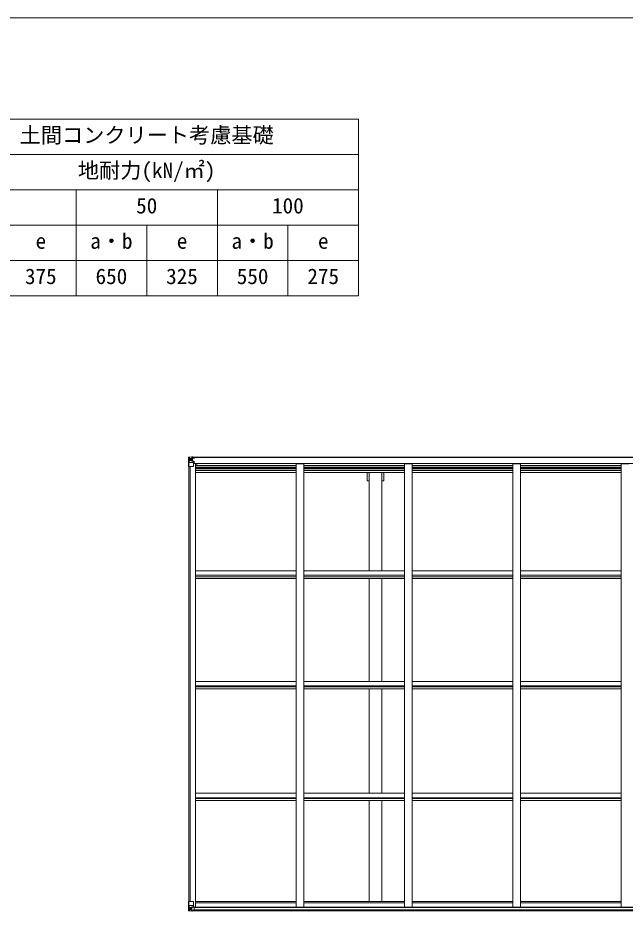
# Model space of a CAD drawing. Units: millimetres at full size, with parts at other scales. Extents: x -9783 to 9892, y -6828 to 6752.
# Drawn here: x -4492 to -478, y 849 to 6752 of the extents above; entities that cross this region are included whole.
import ezdxf
from ezdxf.enums import TextEntityAlignment as Align

# ---------------------------------------------------------------- set-up
doc = ezdxf.new("R2010")
doc.units = ezdxf.units.MM
doc.header["$LTSCALE"] = 35
for name, color, linetype, lineweight in [('0-1_本体', 4, 'Continuous', 9), ('0-2_部品', 7, 'Continuous', 9), ('1-0_FRAME', 7, 'Continuous', 18), ('F-0_240', 7, 'Continuous', 9)]:
    doc.layers.add(name, color=color, linetype=linetype, lineweight=lineweight)
doc.styles.add('ＭＳ ゴシック', font='')
doc.styles.get('ＭＳ ゴシック').set_extended_font_data('MS Gothic')

msp = doc.modelspace()

# ---------------------------------------------------------------- linework, layer by layer
at = {"layer": '0-1_本体'}
for p, q in [((-3340.88, 3847.99), (2379.12, 3847.99)), ((-3340.88, 3845.93), (2379.12, 3845.93)), ((-3362.38, 912.13), (-3362.38, 3787.23)), ((-3353.38, 912.13), (-3353.38, 3787.23)), ((-3352.68, 912.13), (-3352.68, 3787.23)), ((-3330.38, 3806.31), (-3317.38, 3806.31)), ((-3317.38, 875.78), (-3317.38, 3806.31)), ((-3317.38, 3792.66), (-2651.38, 3792.66)), ((-3317.38, 3783.29), (-2651.38, 3783.29)), ((-3309.88, 3807.73), (2353.12, 3807.73)), ((-3309.88, 3792.66), (-3309.88, 3807.73)), ((-2651.38, 3805.69), (-2601.38, 3805.69)), ((-2651.38, 875.78), (-2651.38, 3805.69)), ((-2601.38, 875.78), (-2601.38, 3805.69)), ((-2601.38, 3792.66), (-1935.38, 3792.66)), ((-2601.38, 3783.29), (-1935.38, 3783.29)), ((-1935.38, 3805.69), (-1885.38, 3805.69)), ((-1935.38, 875.78), (-1935.38, 3805.69)), ((-1885.38, 875.78), (-1885.38, 3805.69)), ((-1885.38, 3792.66), (-1219.38, 3792.66)), ((-1885.38, 3783.29), (-1219.38, 3783.29)), ((-1219.38, 3805.69), (-1169.38, 3805.69)), ((-1219.38, 875.78), (-1219.38, 3805.69)), ((-1169.38, 875.78), (-1169.38, 3805.69)), ((-1169.38, 3792.66), (-503.38, 3792.66)), ((-1169.38, 3783.29), (-503.38, 3783.29)), ((-503.38, 3805.69), (-453.38, 3805.69)), ((-503.38, 875.78), (-503.38, 3805.69)), ((-3317.38, 3776.21), (-2651.38, 3776.21)), ((-3317.38, 3772.43), (-2651.38, 3772.43)), ((-3317.38, 3761.09), (-2651.38, 3761.09)), ((-3317.38, 3748.26), (-2651.38, 3748.26)), ((-2601.38, 3776.21), (-1935.38, 3776.21)), ((-2601.38, 3772.43), (-1935.38, 3772.43)), ((-2601.38, 3761.09), (-1935.38, 3761.09)), ((-2601.38, 3748.26), (-1935.38, 3748.26)), ((-2183.38, 3691.99), (-2183.38, 3748.26)), ((-2170.88, 3097.5), (-2170.88, 3748.26)), ((-2085.88, 3097.5), (-2085.88, 3748.26)), ((-1885.38, 3776.21), (-1219.38, 3776.21)), ((-1885.38, 3772.43), (-1219.38, 3772.43)), ((-1885.38, 3761.09), (-1219.38, 3761.09)), ((-1885.38, 3748.26), (-1219.38, 3748.26)), ((-1169.38, 3776.21), (-503.38, 3776.21)), ((-1169.38, 3772.43), (-503.38, 3772.43)), ((-1169.38, 3761.09), (-503.38, 3761.09)), ((-1169.38, 3748.26), (-503.38, 3748.26)), ((-2183.38, 3691.99), (-2170.88, 3691.99)), ((-3316.59, 3097.5), (-2650.59, 3097.5)), ((-2600.59, 3097.5), (-1934.59, 3097.5)), ((-1884.59, 3097.5), (-1218.59, 3097.5)), ((-1168.59, 3097.5), (-502.59, 3097.5)), ((-3316.59, 3068.42), (-2650.59, 3068.42)), ((-3316.59, 3058.93), (-2650.59, 3058.93)), ((-3316.59, 3046.04), (-2650.59, 3046.04)), ((-2600.59, 3068.42), (-1934.59, 3068.42)), ((-2600.59, 3058.93), (-1934.59, 3058.93)), ((-2600.59, 3046.04), (-1934.59, 3046.04)), ((-2170.88, 2366.68), (-2170.88, 3046.04)), ((-2085.88, 2366.68), (-2085.88, 3046.04)), ((-1884.59, 3068.42), (-1218.59, 3068.42)), ((-1884.59, 3058.93), (-1218.59, 3058.93)), ((-1884.59, 3046.04), (-1218.59, 3046.04)), ((-1168.59, 3068.42), (-502.59, 3068.42)), ((-1168.59, 3058.93), (-502.59, 3058.93)), ((-1168.59, 3046.04), (-502.59, 3046.04)), ((-3317.38, 2366.68), (-2651.38, 2366.68)), ((-2601.38, 2366.68), (-1935.38, 2366.68)), ((-1885.38, 2366.68), (-1219.38, 2366.68)), ((-1169.38, 2366.68), (-503.38, 2366.68)), ((-3317.38, 2337.24), (-2651.38, 2337.24)), ((-3317.38, 2330.17), (-2651.38, 2330.17)), ((-3317.38, 2317.19), (-2651.38, 2317.19)), ((-2601.38, 2337.24), (-1935.38, 2337.24)), ((-2601.38, 2330.17), (-1935.38, 2330.17)), ((-2601.38, 2317.19), (-1935.38, 2317.19)), ((-2170.88, 1627.89), (-2170.88, 2317.19)), ((-2085.88, 1627.89), (-2085.88, 2317.19)), ((-1885.38, 2337.24), (-1219.38, 2337.24)), ((-1885.38, 2330.17), (-1219.38, 2330.17)), ((-1885.38, 2317.19), (-1219.38, 2317.19)), ((-1169.38, 2337.24), (-503.38, 2337.24)), ((-1169.38, 2330.17), (-503.38, 2330.17)), ((-1169.38, 2317.19), (-503.38, 2317.19)), ((-3316.59, 1627.89), (-2650.59, 1627.89)), ((-3316.59, 1598.16), (-2650.59, 1598.16)), ((-2600.59, 1627.89), (-1934.59, 1627.89)), ((-2600.59, 1598.16), (-1934.59, 1598.16)), ((-1884.59, 1627.89), (-1218.59, 1627.89)), ((-1884.59, 1598.16), (-1218.59, 1598.16)), ((-1168.59, 1627.89), (-502.59, 1627.89)), ((-1168.59, 1598.16), (-502.59, 1598.16)), ((-3316.59, 1593.53), (-2650.59, 1593.53)), ((-3316.59, 1580.51), (-2650.59, 1580.51)), ((-2600.59, 1593.53), (-1934.59, 1593.53)), ((-2600.59, 1580.51), (-1934.59, 1580.51)), ((-2170.88, 1580.51), (-2170.88, 913)), ((-2085.88, 1580.51), (-2085.88, 913)), ((-1884.59, 1593.53), (-1218.59, 1593.53)), ((-1884.59, 1580.51), (-1218.59, 1580.51)), ((-1168.59, 1593.53), (-502.59, 1593.53)), ((-1168.59, 1580.51), (-502.59, 1580.51)), ((-3317.38, 913), (-2651.38, 913)), ((-3317.38, 903.89), (-2651.38, 903.89)), ((-2601.38, 913), (-1935.38, 913)), ((-2601.38, 903.89), (-1935.38, 903.89)), ((-1885.38, 913), (-1219.38, 913)), ((-1885.38, 903.89), (-1219.38, 903.89)), ((-1169.38, 913), (-503.38, 913)), ((-1169.38, 903.89), (-503.38, 903.89)), ((-3335.88, 850.33), (2379.12, 850.33)), ((-3326.42, 875.78), (2369.12, 875.78)), ((-3325.88, 873.42), (2369.12, 873.42)), ((-3325.88, 857.77), (2369.12, 857.77))]:
    msp.add_line(p, q, dxfattribs=at)
msp.add_lwpolyline([(-2085.88, 3691.99), (-2073.38, 3691.99), (-2073.38, 3748.26)], dxfattribs=at)
at = {"layer": '0-2_部品'}
for p, q in [((-3364.38, 3847.93), (-3364.38, 3847.9)), ((-3363.44, 3848.94), (-3363.44, 3848.94)), ((-3363.44, 3848.89), (-3363.44, 3848.93)), ((-3354.47, 3849.32), (-3362.39, 3848.85)), ((-3361.53, 3847.88), (-3361.53, 3847.81)), ((-3361.53, 3787.23), (-3361.53, 3847.81)), ((-3357.56, 3844.43), (-3360.3, 3848.1)), ((-3356.71, 3840.93), (-3354.38, 3840.99)), ((-3356.71, 3827.46), (-3356.71, 3840.93)), ((-3342.38, 3850.11), (-3354.38, 3849.33)), ((-3354.38, 3840.98), (-3342.38, 3840.98)), ((-3343.38, 3840.98), (-3342.38, 3840.98)), ((-3335.88, 3850.62), (-3342.38, 3850.23)), ((-3342.38, 3824.13), (-3342.38, 3850.23)), ((-3342.38, 3849.34), (-3335.88, 3849.74)), ((-3340.88, 3844.52), (-3342.38, 3844.52)), ((-3340.88, 3840.98), (-3342.38, 3840.98)), ((-3335.88, 3848.81), (-3340.88, 3848.73)), ((-3340.38, 3844.16), (-3340.88, 3844.16)), ((-3336.88, 3839.23), (-3340.88, 3839.23)), ((-3340.77, 3842.86), (-3336.88, 3842.86)), ((-3340.38, 3845.18), (-3340.38, 3843.23)), ((-3332.38, 3845.18), (-3340.38, 3845.18)), ((-3332.38, 3845.16), (-3340.38, 3845.16)), ((-3330.38, 3843.32), (-3340.38, 3843.23)), ((-3340.38, 3843.07), (-3340.38, 3843.23)), ((-3340.38, 3843.23), (-3340.38, 3843.23)), ((-3336.88, 3823.12), (-3336.88, 3843.09)), ((-3335.88, 3849.74), (-3335.88, 3850.62)), ((-3335.88, 3849.22), (-3335.88, 3849.74)), ((-3335.88, 3849.22), (-3335.88, 3848.81)), ((-3335.88, 3848.81), (-3335.88, 3847.99)), ((-3330.88, 3848.43), (-3330.88, 3847.99)), ((-3330.58, 3848.43), (-3330.88, 3848.43)), ((-3330.58, 3848.43), (-3328.89, 3847.99)), ((-3330.38, 3844.93), (-3325.38, 3844.93)), ((-3330.38, 3843.32), (-3330.38, 3844.93)), ((-3325.38, 3845.93), (-3325.38, 3844.93)), ((-3325.38, 3844.93), (-3324.38, 3844.93)), ((-3324.38, 3844.93), (-3324.38, 3845.93)), ((-3324.38, 3844.93), (-3324.38, 3843.36)), ((-3324.38, 3843.24), (-3324.38, 3843.36)), ((-3361.53, 3787.23), (-3331.38, 3787.23)), ((-3360.99, 3814.11), (-3356.85, 3826.19)), ((-3360.99, 3814.11), (-3354.38, 3813.89)), ((-3354.38, 3827.42), (-3356.71, 3827.46)), ((-3354.38, 3827.43), (-3342.38, 3827.43)), ((-3354.38, 3827.42), (-3354.38, 3827.43)), ((-3354.38, 3813.89), (-3330.38, 3813.89)), ((-3348.9, 3833.79), (-3348.9, 3832.83)), ((-3340.88, 3827.43), (-3342.38, 3827.43)), ((-3341.55, 3823.87), (-3331.2, 3822.22)), ((-3341.55, 3823.24), (-3341.55, 3823.87)), ((-3331.2, 3821.58), (-3341.55, 3823.24)), ((-3336.88, 3831.02), (-3340.88, 3831.02)), ((-3331.2, 3822.22), (-3331.2, 3821.58)), ((-3330.92, 3822.14), (-3326.88, 3822.1)), ((-3330.38, 3788.23), (-3330.38, 3821.32)), ((-3325.88, 3810.23), (-3330.38, 3810.23)), ((-3309.88, 3806.91), (-3330.38, 3806.91)), ((-3325.88, 3822.09), (-3326.88, 3822.1)), ((-3326.88, 3820.37), (-3325.88, 3820.37)), ((-3325.88, 3806.91), (-3325.88, 3822.09)), ((-3364.38, 912.13), (-3331.38, 912.13)), ((-3364.38, 851.42), (-3364.38, 912.13)), ((-3361.53, 912.13), (-3361.53, 851.54)), ((-3330.38, 911.13), (-3330.38, 878.03)), ((-3363.44, 850.46), (-3363.44, 850.42)), ((-3354.47, 850.03), (-3362.39, 850.5)), ((-3361.53, 851.47), (-3361.53, 851.54)), ((-3360.99, 885.25), (-3354.38, 885.46)), ((-3360.99, 885.25), (-3356.85, 873.16)), ((-3357.56, 854.92), (-3360.3, 851.25)), ((-3354.38, 871.93), (-3356.71, 871.9)), ((-3356.71, 871.9), (-3356.71, 858.43)), ((-3356.71, 858.43), (-3354.38, 858.37)), ((-3354.38, 885.46), (-3330.38, 885.46)), ((-3354.38, 871.93), (-3354.38, 871.93)), ((-3342.38, 871.93), (-3354.38, 871.93)), ((-3354.38, 858.37), (-3342.38, 858.37)), ((-3342.38, 849.24), (-3354.38, 850.03)), ((-3349.86, 865.57), (-3349.86, 866.53)), ((-3342.38, 875.91), (-3335.88, 875.91)), ((-3342.38, 875.91), (-3342.38, 849.13)), ((-3331.2, 877.77), (-3341.55, 876.12)), ((-3341.55, 876.12), (-3341.55, 875.91)), ((-3338.85, 875.91), (-3331.2, 877.14)), ((-3335.88, 875.91), (-3326.88, 875.88)), ((-3335.88, 848.73), (-3335.88, 854.67)), ((-3326.88, 854.1), (-3335.88, 854.05)), ((-3331.2, 877.14), (-3331.2, 877.77)), ((-3325.88, 874.97), (-3325.88, 854.82))]:
    msp.add_line(p, q, dxfattribs=at)
for points in [[(-3364.38, 3847.9), (-3364.38, 3787.23), (-3361.53, 3787.23)], [(-3363.44, 3848.94), (-3354.38, 3849.49), (-3342.38, 3850.23)], [(-3349.86, 3836.67), (-3349.86, 3837.63), (-3348.9, 3837.63), (-3348.9, 3836.67)], [(-3335.88, 3849.22), (-3340.88, 3849.22), (-3340.88, 3823.76)], [(-3340.38, 3844.16), (-3332.38, 3844.16), (-3332.38, 3845.93)], [(-3325.38, 3843.2), (-3340.38, 3843.07), (-3340.38, 3843.07)], [(-3330.38, 3843.32), (-3330.38, 3843.31), (-3324.38, 3843.36)], [(-3350.82, 3834.75), (-3351.78, 3834.75), (-3351.78, 3835.71), (-3350.82, 3835.71)], [(-3348.9, 3832.83), (-3349.86, 3832.83), (-3349.86, 3833.79)], [(-3347.94, 3835.71), (-3346.98, 3835.71), (-3346.98, 3834.75), (-3347.94, 3834.75)], [(-3326.88, 3822.1), (-3326.88, 3820.37), (-3330.38, 3820.35)], [(-3363.44, 850.42), (-3354.38, 849.86), (-3335.88, 848.73)], [(-3350.82, 863.65), (-3351.78, 863.65), (-3351.78, 864.61), (-3350.82, 864.61)], [(-3349.86, 866.53), (-3348.9, 866.53), (-3348.9, 865.57)], [(-3348.9, 862.69), (-3348.9, 861.73), (-3349.86, 861.73), (-3349.86, 862.69)], [(-3347.94, 864.61), (-3346.98, 864.61), (-3346.98, 863.65), (-3347.94, 863.65)], [(-3325.88, 854.82), (-3325.89, 854.71), (-3335.88, 854.67)]]:
    msp.add_lwpolyline(points, dxfattribs=at)
for centre in [(-3349.38, 3835.23), (-3349.38, 864.13)]:
    msp.add_circle(centre, 5.3, dxfattribs=at)
for centre, radius, start, end in [((-3363.38, 3847.94), 1, 93.50017, 180.00079), ((-3363.38, 3847.93), 0.999, 93.4424, 179.95083), ((-3363.38, 3847.9), 0.999, 93.4424, 179.95083), ((-3362.22, 3861.54), 12.7, 269.24466, 275.10311), ((-3360.25, 3847.93), 1.28, 131.17831, 182.45895), ((-3340.38, 3845.68), 0.5, 179.99802, 269.99691), ((-3340.38, 3845.66), 0.5, 180.00109, 270.00109), ((-3340.38, 3842.73), 0.5, 90.52895, 180.04464), ((-3340.36, 3842.55), 0.513, 91.88028, 181.04707), ((-3325.24, 3850.89), 7.69, 268.96999, 276.43426), ((-3350.82, 3836.67), 0.96, 270, 0), ((-3350.82, 3833.79), 0.96, 0, 90), ((-3347.94, 3836.67), 0.96, 180, 270), ((-3347.94, 3833.79), 0.96, 90, 180), ((-3341.44, 3824.8), 0.937, 182.32209, 263.26766), ((-3341.44, 3824.17), 0.937, 182.32209, 263.26766), ((-3331.38, 3788.23), 1, 270, 0), ((-3331.31, 3821.29), 0.937, 2.32209, 83.26766), ((-3331.31, 3820.65), 0.937, 2.32209, 83.26766), ((-3331.38, 911.13), 1, 0, 90), ((-3363.38, 851.46), 0.999, 180.04917, 266.5576), ((-3363.38, 851.42), 0.999, 180.04917, 266.5576), ((-3363.38, 851.41), 1, 179.99921, 266.49983), ((-3362.22, 837.81), 12.7, 84.89689, 90.75534), ((-3360.25, 851.42), 1.28, 177.54105, 228.82169), ((-3350.82, 865.57), 0.96, 270, 0), ((-3350.82, 862.69), 0.96, 0, 90), ((-3347.94, 865.57), 0.96, 180, 270), ((-3347.94, 862.69), 0.96, 90, 180), ((-3341.44, 875.19), 0.937, 96.73234, 129.06602), ((-3331.31, 878.7), 0.937, 276.73234, 357.67791), ((-3331.31, 878.07), 0.937, 276.73234, 357.67791)]:
    msp.add_arc(centre, radius, start, end, dxfattribs=at)
for centre, major_axis, ratio, start_param, end_param in [((-3162.44, 3861.25), (201, 12.36), 0.060933, 3.1373463, 3.1378449), ((-3361.44, 3849.02), (2, 0.12), 0.060933, 3.1378449, 4.2119296), ((-3361.25, 3845.92), (-0.02, 3), 0.466854, 5.5234897, 6.1575023), ((-3359.58, 3840.85), (0.03, 5), 0.573921, 4.7320603, 5.5159136), ((-3436.13, 3840.98), (81.75, 0), 0.061163, 0, 0.0007725), ((-3360.27, 3816.45), (0.85, 2.32), 0.403757, 2.3087461, 3.2744049), ((-3358.11, 3827.48), (0, 3), 0.468246, 4.2703918, 4.7058971), ((-3361.44, 850.34), (2, -0.12), 0.060933, 2.0712557, 3.1453404), ((-3162.44, 838.11), (201, -12.36), 0.060933, 3.1453404, 3.145839), ((-3360.27, 882.9), (0.85, -2.32), 0.403757, 3.0087805, 3.9744392), ((-3361.25, 853.44), (-0.02, -3), 0.466854, 0.125683, 0.7596956), ((-3359.58, 858.51), (0.03, -5), 0.573921, 0.7672717, 1.551125), ((-3358.11, 871.88), (0, -3), 0.468246, 1.5772882, 2.0127935), ((-3436.13, 858.37), (81.75, 0), 0.061163, 6.2824128, 6.2831853), ((-3326.88, 874.98), (1, -0.021), 0.906239, 0.0187047, 1.589501), ((-3326.88, 854.81), (1, 0.012), 0.707053, 4.7036637, 6.124411)]:
    msp.add_ellipse(centre, major_axis=major_axis, ratio=ratio, start_param=start_param, end_param=end_param, dxfattribs=at)
at = {"layer": '1-0_FRAME'}
for p, q in [((-9006.77, 6081.78), (-2240.11, 6081.78)), ((-7840.11, 5848.44), (-2240.11, 5848.44)), ((-7840.11, 5615.11), (-2240.11, 5615.11)), ((-4106.77, 5615.11), (-4106.77, 4915.11)), ((-7840.11, 5381.78), (-2240.11, 5381.78)), ((-3640.11, 5381.78), (-3640.11, 4915.11)), ((-2706.77, 5381.78), (-2706.77, 4915.11))]:
    msp.add_line(p, q, dxfattribs=at)
for points in [[(-2240.11, 6081.78), (-2240.11, 5381.78), (-2240.11, 4915.11)], [(-3173.44, 5615.11), (-3173.44, 5148.44), (-3173.44, 4915.11)], [(-9006.77, 5148.44), (-7840.11, 5148.44), (-2240.11, 5148.44)], [(-9006.77, 4915.11), (-8423.44, 4915.11), (-5040.11, 4915.11), (-3173.44, 4915.11), (-2240.11, 4915.11)]]:
    msp.add_lwpolyline(points, dxfattribs=at)
at = {"layer": 'F-0_240', "color": 5}
msp.add_line((-9783.03, 6751.9), (9396.97, 6751.9), dxfattribs=at)

# ---------------------------------------------------------------- texts
at = {"layer": '1-0_FRAME', "style": 'ＭＳ ゴシック'}
for s, p in [('土間コンクリート考慮基礎', (-4480.11, 5895.11)), ('地耐力(kN/㎡)', (-4095.11, 5661.78)), ('50', (-3710.11, 5428.44)), ('100', (-2811.77, 5428.44)), ('a・b', (-4013.44, 5195.11)), ('a・b', (-3080.11, 5195.11)), ('e', (-4375.11, 5195.11)), ('e', (-3441.77, 5195.11)), ('e', (-2508.44, 5195.11)), ('375', (-4445.11, 4961.78)), ('650', (-3978.44, 4961.78)), ('325', (-3511.77, 4961.78)), ('550', (-3045.11, 4961.78)), ('275', (-2578.44, 4961.78))]:
    msp.add_text(s, height=102.6, dxfattribs=at).set_placement(p, align=Align.BOTTOM_LEFT)

doc.saveas('drawing.dxf')
